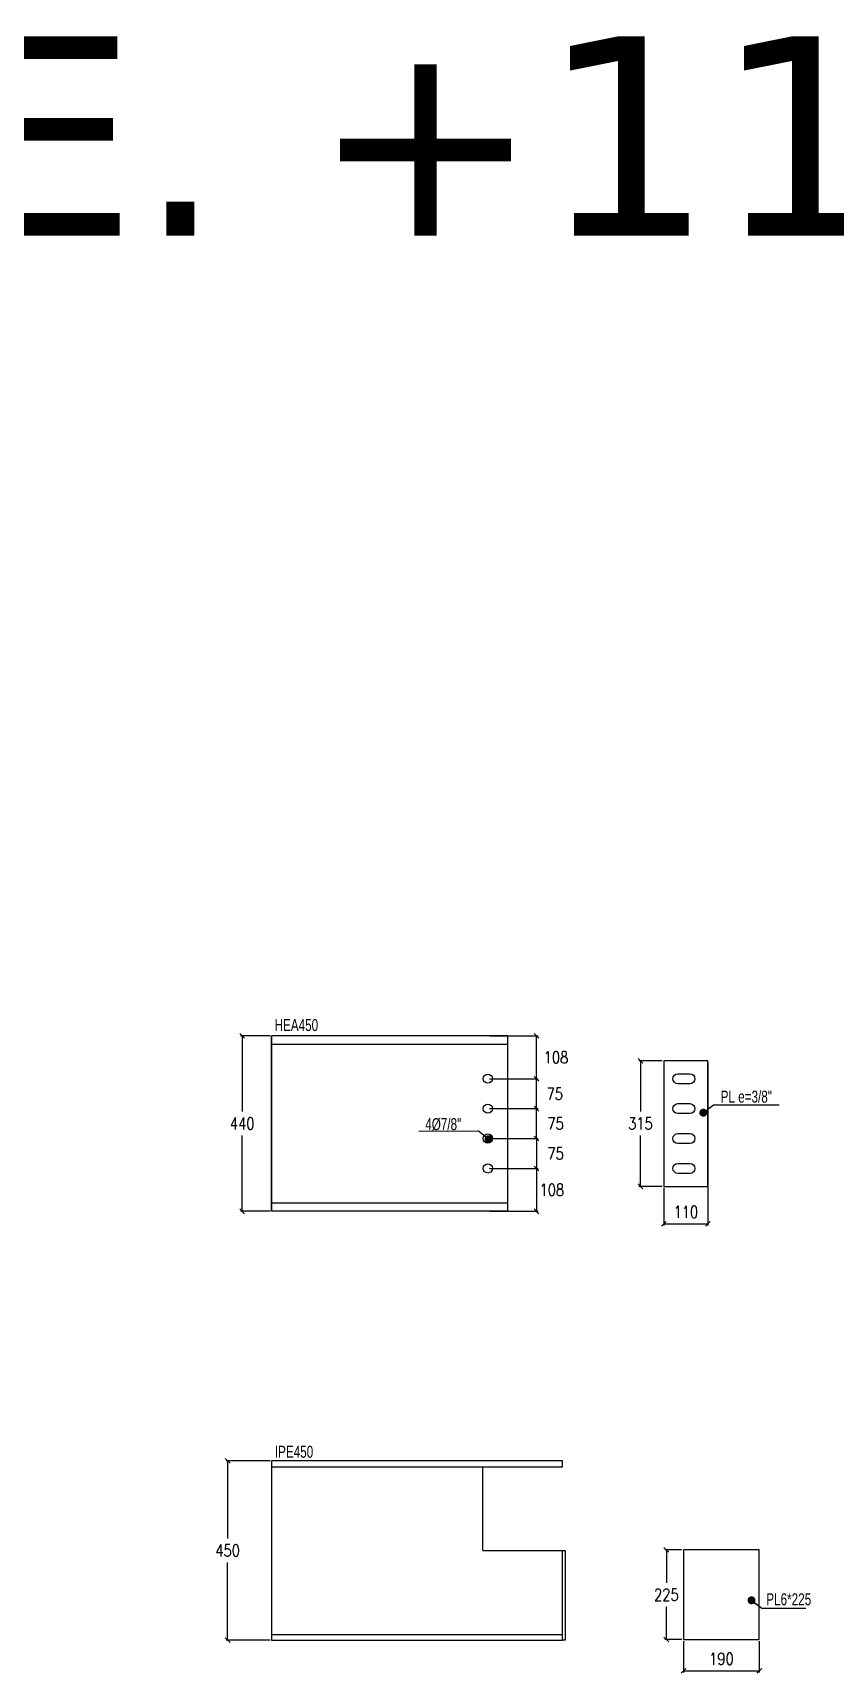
# Model space of a CAD drawing. Header units: millimetres. Extents: x -999 to 93225, y -17477 to 29086.
# Drawn here: x 8691 to 10704, y -8584 to -4469 of the extents above; entities that cross this region are included whole.
import ezdxf
from ezdxf.enums import TextEntityAlignment as Align

# ---------------------------------------------------------------- set-up
doc = ezdxf.new("R2010")
doc.units = ezdxf.units.MM
doc.header["$LTSCALE"] = 0.4
doc.layers.get('0').update_dxf_attribs({"color": 255})
for name, color, linetype in [('COTAS', 8, 'Continuous'), ('P-PLATINA', 6, 'Continuous'), ('perforaciones', 1, 'Continuous'), ('TEXTO GENRAL', 3, 'Continuous')]:
    doc.layers.add(name, color=color, linetype=linetype)
doc.styles.add('CNI_COTAS', font='romans.shx', dxfattribs={"width": 0.8})
doc.styles.add('TEXTO GENERAL', font='verdana.ttf', dxfattribs={"height": 0.9})
doc.styles.add('VERDANA', font='arial.ttf')
doc.dimstyles.new('1.1', dxfattribs={"dimscale": 0, "dimtxt": 15, "dimasz": 20, "dimexe": 2, "dimexo": 2, "dimgap": 7, "dimtad": 1, "dimdec": 0, "dimzin": 4, "dimdsep": 46, "dimtxsty": 'CNI_COTAS', "dimblk": 'DOTSMALL', "dimcen": 0, "dimclrd": 256, "dimclrt": 3, "dimadec": 0, "dimazin": 0, "dimtfac": 1, "dimtdec": 0, "dimtmove": 2, "dimatfit": 0, "dimldrblk": 'DOT', "dimfxl": 0.05, "dimtolj": 1, "dimtzin": 0, "dimarcsym": 1})
doc.dimstyles.new('1.4', dxfattribs={"dimscale": 0, "dimtxt": 30, "dimasz": 12, "dimexe": 4, "dimexo": 4, "dimgap": 15, "dimtad": 1, "dimdec": 0, "dimzin": 4, "dimdsep": 46, "dimtxsty": 'CNI_COTAS', "dimblk": 'OBLIQUE', "dimcen": -0.09, "dimclrd": 256, "dimclrt": 3, "dimadec": 0, "dimazin": 0, "dimtfac": 1, "dimtdec": 0, "dimtmove": 2, "dimatfit": 0, "dimldrblk": 'DOT', "dimfxl": 0.05, "dimtolj": 1, "dimtzin": 0, "dimarcsym": 0})

# ---------------------------------------------------------------- blocks, each defined once
blk = doc.blocks.new('_Oblique')
at = {"color": 0, "linetype": 'ByBlock', "lineweight": -2}
blk.add_line((-0.5, -0.5), (0.5, 0.5), dxfattribs=at)
blk = doc.blocks.new('*D643')
at = {"layer": 'COTAS', "color": 0, "lineweight": -2, "transparency": 16777216}
for p, q in [((9286.1, -8051.6), (9175.8, -8051.6)), ((9286.1, -8501.6), (9175.8, -8501.6))]:
    blk.add_line(p, q, dxfattribs=at)
at = {"layer": 'COTAS', "lineweight": -2, "transparency": 16777216}
for p, q in [((9179.8, -8051.6), (9179.8, -8246.6)), ((9179.8, -8501.6), (9179.8, -8306.6))]:
    blk.add_line(p, q, dxfattribs=at)
at = {"layer": 'Defpoints', "color": 0, "transparency": 16777216}
for p in [(9179.8, -8051.6), (9290.1, -8051.6), (9290.1, -8501.6)]:
    blk.add_point(p, dxfattribs=at)
at = {"layer": 'COTAS', "lineweight": -2, "transparency": 16777216, "xscale": 12, "yscale": 12, "zscale": 12}
for p, rotation in [((9179.8, -8051.6), 90), ((9179.8, -8501.6), 270)]:
    blk.add_blockref('_Oblique', p, dxfattribs=dict(at, rotation=rotation))
at = {"layer": 'COTAS', "color": 3, "transparency": 16777216, "insert": (9179.8, -8276.6), "char_height": 30, "attachment_point": 5, "rotation": 0.01, "style": 'CNI_COTAS'}
blk.add_mtext('\\A1;450', dxfattribs=at)
blk = doc.blocks.new('_Dot')
at = {"color": 0, "linetype": 'ByBlock', "lineweight": -2}
blk.add_line((-0.5, 0), (-1, 0), dxfattribs=at)
at = {"color": 0, "linetype": 'ByBlock', "const_width": 0.5}
blk.add_lwpolyline([(-0.25, 0, 1), (0.25, 0, 1)], format="xyb", close=True, dxfattribs=at)
blk = doc.blocks.new('*D678')
at = {"layer": 'COTAS', "color": 0, "lineweight": -2, "transparency": 16777216}
for p, q in [((9286.1, -6985.4), (9212.3, -6985.4)), ((9286.1, -7425.4), (9212.3, -7425.4))]:
    blk.add_line(p, q, dxfattribs=at)
at = {"layer": 'COTAS', "lineweight": -2, "transparency": 16777216}
for p, q in [((9216.3, -6985.4), (9216.3, -7175.4)), ((9216.3, -7425.4), (9216.3, -7235.4))]:
    blk.add_line(p, q, dxfattribs=at)
at = {"layer": 'Defpoints', "color": 0, "transparency": 16777216}
for p in [(9290.1, -6985.4), (9216.3, -7425.4), (9290.1, -7425.4)]:
    blk.add_point(p, dxfattribs=at)
at = {"layer": 'COTAS', "lineweight": -2, "transparency": 16777216, "xscale": 12, "yscale": 12, "zscale": 12}
for p, rotation in [((9216.3, -6985.4), 90), ((9216.3, -7425.4), 270)]:
    blk.add_blockref('_Oblique', p, dxfattribs=dict(at, rotation=rotation))
at = {"layer": 'COTAS', "color": 3, "transparency": 16777216, "insert": (9216.3, -7205.4), "char_height": 30, "attachment_point": 5, "rotation": 0.01, "style": 'CNI_COTAS'}
blk.add_mtext('\\A1;440', dxfattribs=at)
blk = doc.blocks.new('_DotSmall')
at = {"color": 0, "linetype": 'ByBlock', "const_width": 0.5}
blk.add_lwpolyline([(-0.0625, 0, 1), (0.0625, 0, 1)], format="xyb", close=True, dxfattribs=at)
blk = doc.blocks.new('*D679')
at = {"layer": 'COTAS', "color": 0, "lineweight": -2, "transparency": 16777216}
for p, q in [((10270.1, -7047.9), (10211.3, -7047.9)), ((10270.1, -7362.9), (10211.3, -7362.9))]:
    blk.add_line(p, q, dxfattribs=at)
at = {"layer": 'COTAS', "lineweight": -2, "transparency": 16777216}
for p, q in [((10215.3, -7047.9), (10215.3, -7175.4)), ((10215.3, -7362.9), (10215.3, -7235.4))]:
    blk.add_line(p, q, dxfattribs=at)
at = {"layer": 'Defpoints', "color": 0, "transparency": 16777216}
for p in [(10274.1, -7047.9), (10215.3, -7362.9), (10274.1, -7362.9)]:
    blk.add_point(p, dxfattribs=at)
at = {"layer": 'COTAS', "lineweight": -2, "transparency": 16777216, "xscale": 12, "yscale": 12, "zscale": 12}
for p, rotation in [((10215.3, -7047.9), 90), ((10215.3, -7362.9), 270)]:
    blk.add_blockref('_Oblique', p, dxfattribs=dict(at, rotation=rotation))
at = {"layer": 'COTAS', "color": 3, "transparency": 16777216, "insert": (10215.3, -7205.4), "char_height": 30, "attachment_point": 5, "rotation": 0.01, "style": 'CNI_COTAS'}
blk.add_mtext('\\A1;315', dxfattribs=at)
blk = doc.blocks.new('*D680')
at = {"layer": 'COTAS', "color": 0, "lineweight": -2, "transparency": 16777216}
for p, q in [((10384.1, -7051.9), (10384.1, -7461.1)), ((10274.1, -7366.9), (10274.1, -7461.1))]:
    blk.add_line(p, q, dxfattribs=at)
at = {"layer": 'COTAS', "lineweight": -2, "transparency": 16777216}
blk.add_line((10274.1, -7457.1), (10384.1, -7457.1), dxfattribs=at)
at = {"layer": 'Defpoints', "color": 0, "transparency": 16777216}
for p in [(10384.1, -7047.9), (10274.1, -7362.9), (10384.1, -7457.1)]:
    blk.add_point(p, dxfattribs=at)
at = {"layer": 'COTAS', "lineweight": -2, "transparency": 16777216, "xscale": 12, "yscale": 12, "zscale": 12, "rotation": 180}
blk.add_blockref('_Oblique', (10274.1, -7457.1), dxfattribs=at)
at = {"layer": 'COTAS', "lineweight": -2, "transparency": 16777216, "xscale": 12, "yscale": 12, "zscale": 12}
blk.add_blockref('_Oblique', (10384.1, -7457.1), dxfattribs=at)
at = {"layer": 'COTAS', "color": 3, "transparency": 16777216, "insert": (10329.1, -7427.1), "char_height": 30, "attachment_point": 5, "style": 'CNI_COTAS'}
blk.add_mtext('\\A1;110', dxfattribs=at)
blk = doc.blocks.new('*D777')
at = {"layer": 'COTAS', "color": 0, "lineweight": -2, "transparency": 16777216}
for p, q in [((9836.3, -7167.9), (9958.4, -7167.9)), ((9836.3, -7242.9), (9958.4, -7242.9))]:
    blk.add_line(p, q, dxfattribs=at)
at = {"layer": 'COTAS', "lineweight": -2, "transparency": 16777216}
blk.add_line((9954.4, -7242.9), (9954.4, -7167.9), dxfattribs=at)
at = {"layer": 'Defpoints', "color": 0, "transparency": 16777216}
for p in [(9832.3, -7167.9), (9954.4, -7167.9), (9832.3, -7242.9)]:
    blk.add_point(p, dxfattribs=at)
at = {"layer": 'COTAS', "lineweight": -2, "transparency": 16777216, "xscale": 12, "yscale": 12, "zscale": 12}
for p, rotation in [((9954.4, -7167.9), 90), ((9954.4, -7242.9), 270)]:
    blk.add_blockref('_Oblique', p, dxfattribs=dict(at, rotation=rotation))
at = {"layer": 'COTAS', "color": 3, "transparency": 16777216, "insert": (10002.4, -7205.4), "char_height": 30, "attachment_point": 5, "rotation": 0.01, "style": 'CNI_COTAS'}
blk.add_mtext('\\A1;75', dxfattribs=at)
blk = doc.blocks.new('*D778')
at = {"layer": 'COTAS', "color": 0, "lineweight": -2, "transparency": 16777216}
for p, q in [((9836.3, -7092.9), (9958.4, -7092.9)), ((9836.3, -7167.9), (9958.4, -7167.9))]:
    blk.add_line(p, q, dxfattribs=at)
at = {"layer": 'COTAS', "lineweight": -2, "transparency": 16777216}
blk.add_line((9954.4, -7167.9), (9954.4, -7092.9), dxfattribs=at)
at = {"layer": 'Defpoints', "color": 0, "transparency": 16777216}
for p in [(9832.3, -7092.9), (9954.4, -7092.9), (9832.3, -7167.9)]:
    blk.add_point(p, dxfattribs=at)
at = {"layer": 'COTAS', "lineweight": -2, "transparency": 16777216, "xscale": 12, "yscale": 12, "zscale": 12}
for p, rotation in [((9954.4, -7092.9), 90), ((9954.4, -7167.9), 270)]:
    blk.add_blockref('_Oblique', p, dxfattribs=dict(at, rotation=rotation))
at = {"layer": 'COTAS', "color": 3, "transparency": 16777216, "insert": (10000.3, -7130.4), "char_height": 30, "attachment_point": 5, "rotation": 0.01, "style": 'CNI_COTAS'}
blk.add_mtext('\\A1;75', dxfattribs=at)
blk = doc.blocks.new('*D779')
at = {"layer": 'COTAS', "color": 0, "lineweight": -2, "transparency": 16777216}
for p, q in [((9836.3, -6985.4), (9958.4, -6985.4)), ((9836.3, -7092.9), (9958.4, -7092.9))]:
    blk.add_line(p, q, dxfattribs=at)
at = {"layer": 'COTAS', "lineweight": -2, "transparency": 16777216}
blk.add_line((9954.4, -7092.9), (9954.4, -6985.4), dxfattribs=at)
at = {"layer": 'Defpoints', "color": 0, "transparency": 16777216}
for p in [(9832.3, -6985.4), (9954.4, -6985.4), (9832.3, -7092.9)]:
    blk.add_point(p, dxfattribs=at)
at = {"layer": 'COTAS', "lineweight": -2, "transparency": 16777216, "xscale": 12, "yscale": 12, "zscale": 12}
for p, rotation in [((9954.4, -6985.4), 90), ((9954.4, -7092.9), 270)]:
    blk.add_blockref('_Oblique', p, dxfattribs=dict(at, rotation=rotation))
at = {"layer": 'COTAS', "color": 3, "transparency": 16777216, "insert": (10003.4, -7039.2), "char_height": 30, "attachment_point": 5, "rotation": 0.01, "style": 'CNI_COTAS'}
blk.add_mtext('\\A1;108', dxfattribs=at)
blk = doc.blocks.new('*D780')
at = {"layer": 'COTAS', "color": 0, "lineweight": -2, "transparency": 16777216}
for p, q in [((9836.3, -7242.9), (9958.4, -7242.9)), ((9836.3, -7317.9), (9958.4, -7317.9))]:
    blk.add_line(p, q, dxfattribs=at)
at = {"layer": 'COTAS', "lineweight": -2, "transparency": 16777216}
blk.add_line((9954.4, -7242.9), (9954.4, -7317.9), dxfattribs=at)
at = {"layer": 'Defpoints', "color": 0, "transparency": 16777216}
for p in [(9832.3, -7242.9), (9832.3, -7317.9), (9954.4, -7317.9)]:
    blk.add_point(p, dxfattribs=at)
at = {"layer": 'COTAS', "lineweight": -2, "transparency": 16777216, "xscale": 12, "yscale": 12, "zscale": 12}
for p, rotation in [((9954.4, -7242.9), 90), ((9954.4, -7317.9), 270)]:
    blk.add_blockref('_Oblique', p, dxfattribs=dict(at, rotation=rotation))
at = {"layer": 'COTAS', "color": 3, "transparency": 16777216, "insert": (10002.4, -7280.4), "char_height": 30, "attachment_point": 5, "rotation": 0.01, "style": 'CNI_COTAS'}
blk.add_mtext('\\A1;75', dxfattribs=at)
blk = doc.blocks.new('*D781')
at = {"layer": 'COTAS', "color": 0, "lineweight": -2, "transparency": 16777216}
for p, q in [((9836.3, -7317.9), (9958.4, -7317.9)), ((9836.3, -7425.4), (9958.4, -7425.4))]:
    blk.add_line(p, q, dxfattribs=at)
at = {"layer": 'COTAS', "lineweight": -2, "transparency": 16777216}
blk.add_line((9954.4, -7317.9), (9954.4, -7425.4), dxfattribs=at)
at = {"layer": 'Defpoints', "color": 0, "transparency": 16777216}
for p in [(9832.3, -7317.9), (9832.3, -7425.4), (9954.4, -7425.4)]:
    blk.add_point(p, dxfattribs=at)
at = {"layer": 'COTAS', "lineweight": -2, "transparency": 16777216, "xscale": 12, "yscale": 12, "zscale": 12}
for p, rotation in [((9954.4, -7317.9), 90), ((9954.4, -7425.4), 270)]:
    blk.add_blockref('_Oblique', p, dxfattribs=dict(at, rotation=rotation))
at = {"layer": 'COTAS', "color": 3, "transparency": 16777216, "insert": (9992.9, -7371.7), "char_height": 30, "attachment_point": 5, "rotation": 0.01, "style": 'CNI_COTAS'}
blk.add_mtext('\\A1;108', dxfattribs=at)
blk = doc.blocks.new('*D836')
at = {"layer": 'COTAS', "color": 0, "lineweight": -2, "transparency": 16777216}
for p, q in [((10319.4, -8274.9), (10276.2, -8274.9)), ((10319.4, -8499.9), (10276.2, -8499.9))]:
    blk.add_line(p, q, dxfattribs=at)
at = {"layer": 'COTAS', "lineweight": -2, "transparency": 16777216}
for p, q in [((10280.2, -8274.9), (10280.2, -8357.4)), ((10280.2, -8499.9), (10280.2, -8417.4))]:
    blk.add_line(p, q, dxfattribs=at)
at = {"layer": 'Defpoints', "color": 0, "transparency": 16777216}
for p in [(10323.4, -8274.9), (10280.2, -8499.9), (10323.4, -8499.9)]:
    blk.add_point(p, dxfattribs=at)
at = {"layer": 'COTAS', "lineweight": -2, "transparency": 16777216, "xscale": 12, "yscale": 12, "zscale": 12}
for p, rotation in [((10280.2, -8274.9), 90), ((10280.2, -8499.9), 270)]:
    blk.add_blockref('_Oblique', p, dxfattribs=dict(at, rotation=rotation))
at = {"layer": 'COTAS', "color": 3, "transparency": 16777216, "insert": (10280.2, -8387.4), "char_height": 30, "attachment_point": 5, "rotation": 0.01, "style": 'CNI_COTAS'}
blk.add_mtext('\\A1;225', dxfattribs=at)
blk = doc.blocks.new('*D837')
at = {"layer": 'COTAS', "color": 0, "lineweight": -2, "transparency": 16777216}
for p, q in [((10323.4, -8503.9), (10323.4, -8582.2)), ((10513.4, -8503.9), (10513.4, -8582.2))]:
    blk.add_line(p, q, dxfattribs=at)
at = {"layer": 'COTAS', "lineweight": -2, "transparency": 16777216}
blk.add_line((10323.4, -8578.2), (10513.4, -8578.2), dxfattribs=at)
at = {"layer": 'Defpoints', "color": 0, "transparency": 16777216}
for p in [(10323.4, -8499.9), (10513.4, -8499.9), (10513.4, -8578.2)]:
    blk.add_point(p, dxfattribs=at)
at = {"layer": 'COTAS', "lineweight": -2, "transparency": 16777216, "xscale": 12, "yscale": 12, "zscale": 12, "rotation": 180}
blk.add_blockref('_Oblique', (10323.4, -8578.2), dxfattribs=at)
at = {"layer": 'COTAS', "lineweight": -2, "transparency": 16777216, "xscale": 12, "yscale": 12, "zscale": 12}
blk.add_blockref('_Oblique', (10513.4, -8578.2), dxfattribs=at)
at = {"layer": 'COTAS', "color": 3, "transparency": 16777216, "insert": (10418.4, -8548.2), "char_height": 30, "attachment_point": 5, "style": 'CNI_COTAS'}
blk.add_mtext('\\A1;190', dxfattribs=at)

msp = doc.modelspace()

# ---------------------------------------------------------------- linework, layer by layer
at = {"color": 2}
for p, q in [((9290.1, -6985.4), (9290.1, -7425.4)), ((9882.2, -6985.4), (9290.1, -6985.4)), ((9290.1, -7425.4), (9290.1, -6985.4)), ((9882.2, -7425.4), (9882.2, -6985.4)), ((9290.1, -7006.4), (9882.2, -7006.4)), ((9290.1, -7404.4), (9882.2, -7404.4)), ((9882.2, -7425.4), (9290.1, -7425.4)), ((9820.1, -8276.6), (9820.1, -8066.2)), ((9820.1, -8276.6), (10020.1, -8276.6))]:
    msp.add_line(p, q, dxfattribs=at)
for points in [[(9290.1, -8066.2), (10020.1, -8066.2), (10020.1, -8051.6), (9290.1, -8051.6), (9290.1, -8501.6), (9820.1, -8501.6), (10020.1, -8501.6)], [(9290.1, -8487), (9820.1, -8487), (10020.1, -8487)]]:
    msp.add_lwpolyline(points, dxfattribs=at)
at = {"layer": 'P-PLATINA', "linetype": 'Continuous'}
for points in [[(10384.1, -7047.9), (10374.1, -7047.9), (10274.1, -7047.9), (10274.1, -7362.9), (10384.1, -7362.9)], [(10323.4, -8499.9), (10513.4, -8499.9), (10513.4, -8274.9), (10323.4, -8274.9)]]:
    msp.add_lwpolyline(points, close=True, dxfattribs=at)
for points in [[(10323.1, -7105.4), (10309.1, -7105.4), (10304.3, -7104.5), (10300.3, -7101.8), (10297.6, -7097.7), (10296.6, -7092.9), (10297.6, -7088.1), (10300.3, -7084.1), (10304.3, -7081.4), (10309.1, -7080.4), (10312.3, -7080.4)], [(10309.1, -7080.4), (10339.1, -7080.4), (10343.9, -7081.4), (10347.9, -7084.1), (10350.6, -7088.1), (10351.6, -7092.9), (10350.6, -7097.7), (10347.9, -7101.8), (10343.9, -7104.5), (10339.1, -7105.4), (10323.1, -7105.4)], [(10323.1, -7180.4), (10309.1, -7180.4), (10304.3, -7179.5), (10300.3, -7176.8), (10297.6, -7172.7), (10296.6, -7167.9), (10297.6, -7163.1), (10300.3, -7159.1), (10304.3, -7156.4), (10309.1, -7155.4), (10323.1, -7155.4)], [(10323.1, -7155.4), (10339.1, -7155.4), (10343.9, -7156.4), (10347.9, -7159.1), (10350.6, -7163.1), (10351.6, -7167.9), (10350.6, -7172.7), (10347.9, -7176.8), (10343.9, -7179.5), (10339.1, -7180.4), (10323.1, -7180.4)], [(10323.1, -7255.4), (10309.1, -7255.4), (10304.3, -7254.5), (10300.3, -7251.8), (10297.6, -7247.7), (10296.6, -7242.9), (10297.6, -7238.1), (10300.3, -7234.1), (10304.3, -7231.4), (10309.1, -7230.4), (10323.1, -7230.4)], [(10323.1, -7230.4), (10339.1, -7230.4), (10343.9, -7231.4), (10347.9, -7234.1), (10350.6, -7238.1), (10351.6, -7242.9), (10350.6, -7247.7), (10347.9, -7251.8), (10343.9, -7254.5), (10339.1, -7255.4), (10323.1, -7255.4)], [(10323.1, -7330.4), (10309.1, -7330.4), (10304.3, -7329.5), (10300.3, -7326.8), (10297.6, -7322.7), (10296.6, -7317.9), (10297.6, -7313.1), (10300.3, -7309.1), (10304.3, -7306.4), (10309.1, -7305.4), (10323.1, -7305.4)], [(10323.1, -7305.4), (10339.1, -7305.4), (10343.9, -7306.4), (10347.9, -7309.1), (10350.6, -7313.1), (10351.6, -7317.9), (10350.6, -7322.7), (10347.9, -7326.8), (10343.9, -7329.5), (10339.1, -7330.4), (10323.1, -7330.4)]]:
    msp.add_lwpolyline(points, dxfattribs=at)
at = {"layer": 'P-PLATINA'}
msp.add_lwpolyline([(10020.1, -8501.6), (10020.1, -8276.6), (10026.1, -8276.6), (10026.1, -8501.6)], close=True, dxfattribs=at)
at = {"layer": 'perforaciones'}
for centre in [(9832.3, -7092.9), (9832.3, -7167.9), (9832.3, -7242.9), (9832.3, -7317.9)]:
    msp.add_circle(centre, 11.5, dxfattribs=at)

# ---------------------------------------------------------------- texts
at = {"color": 96, "style": 'VERDANA', "width": 0.7}
for s, p in [('HEA450', (9352.1, -6958.2)), ('PL e=3/8"', (10480.7, -7137.8)), ('4%%C7/8"', (9720.6, -7206.8)), ('IPE450', (9346.3, -8028.7)), ('PL6*225', (10587.2, -8398.8))]:
    msp.add_text(s, height=30, dxfattribs=at).set_placement(p, align=Align.MIDDLE_CENTER)
at = {"layer": 'COTAS', "color": 3, "char_height": 30, "attachment_point": 1, "style": 'CNI_COTAS'}
for insert in [(10072.6, -5993.8), (9399.4, -7056.5)]:
    msp.add_mtext('\\P ', dxfattribs=dict(at, insert=insert))
at = {"layer": 'TEXTO GENRAL', "color": 3, "style": 'TEXTO GENERAL'}
msp.add_text('PLANTA DE PISO 3 N.E. +11.05m', height=500, dxfattribs=at).set_placement((6928, -4728), align=Align.MIDDLE_CENTER)

# ---------------------------------------------------------------- dimensions: what is measured, and where the dimension line sits
at = {"layer": 'COTAS'}
for base, p1, p2, picture, middle in [((9216.3, -7425.4), (9290.1, -6985.4), (9290.1, -7425.4), '*D678', (9216.3, -7205.4)), ((10215.3, -7362.9), (10274.1, -7047.9), (10274.1, -7362.9), '*D679', (10215.3, -7205.4)), ((9179.8, -8051.6), (9290.1, -8501.6), (9290.1, -8051.6), '*D643', (9179.8, -8276.6)), ((10280.2, -8499.9), (10323.4, -8274.9), (10323.4, -8499.9), '*D836', (10280.2, -8387.4))]:
    dim = msp.add_linear_dim(base=base, p1=p1, p2=p2, angle=90, dimstyle='1.4', override={"dimscale": 1}, dxfattribs=at)
    dim.commit()
    dim.dimension.update_dxf_attribs({"geometry": picture, "text_midpoint": middle, "text_rotation": 0.01})
for base, p1, p2, picture, middle in [((9954.4174136, -6985.4267955), (9832.3039852, -7092.9267955), (9832.3039852, -6985.4267955), '*D779', (10003.4486343, -7039.1767955)), ((9954.4, -7092.9), (9832.3, -7167.9), (9832.3, -7092.9), '*D778', (10000.3, -7130.4)), ((9954.4, -7167.9), (9832.3, -7242.9), (9832.3, -7167.9), '*D777', (10002.4, -7205.4)), ((9954.4, -7317.9), (9832.3, -7242.9), (9832.3, -7317.9), '*D780', (10002.4, -7280.4)), ((9954.4174136, -7425.4267955), (9832.3039852, -7317.9267955), (9832.3039852, -7425.4267955), '*D781', (9992.900042, -7371.6767955))]:
    dim = msp.add_linear_dim(base=base, p1=p1, p2=p2, angle=90, dimstyle='1.4', override={"dimscale": 1}, dxfattribs=at)
    dim.commit()
    dim.dimension.update_dxf_attribs({"geometry": picture, "text_midpoint": middle, "dimtype": 160, "text_rotation": 0.01})
for base, p1, p2, picture, middle in [((10384.1, -7457.1), (10274.1, -7362.9), (10384.1, -7047.9), '*D680', (10329.1, -7427.1)), ((10513.4, -8578.2), (10323.4, -8499.9), (10513.4, -8499.9), '*D837', (10418.4, -8548.2))]:
    dim = msp.add_linear_dim(base=base, p1=p1, p2=p2, dimstyle='1.4', override={"dimscale": 1}, dxfattribs=at)
    dim.commit()
    dim.dimension.update_dxf_attribs({"geometry": picture, "text_midpoint": middle})

# ---------------------------------------------------------------- leaders
for points in [[(10372.9, -7178.1), (10398.5, -7158.2), (10563.1, -7158.2)], [(9834.2, -7244.6), (9808.7, -7224.6), (9659.1, -7225.1)], [(10493.8, -8401.3), (10519.3, -8421.3), (10630, -8421.3)]]:
    msp.add_leader(points, dimstyle='1.1', override={"dimscale": 1}, dxfattribs=at)

doc.saveas('drawing.dxf')
